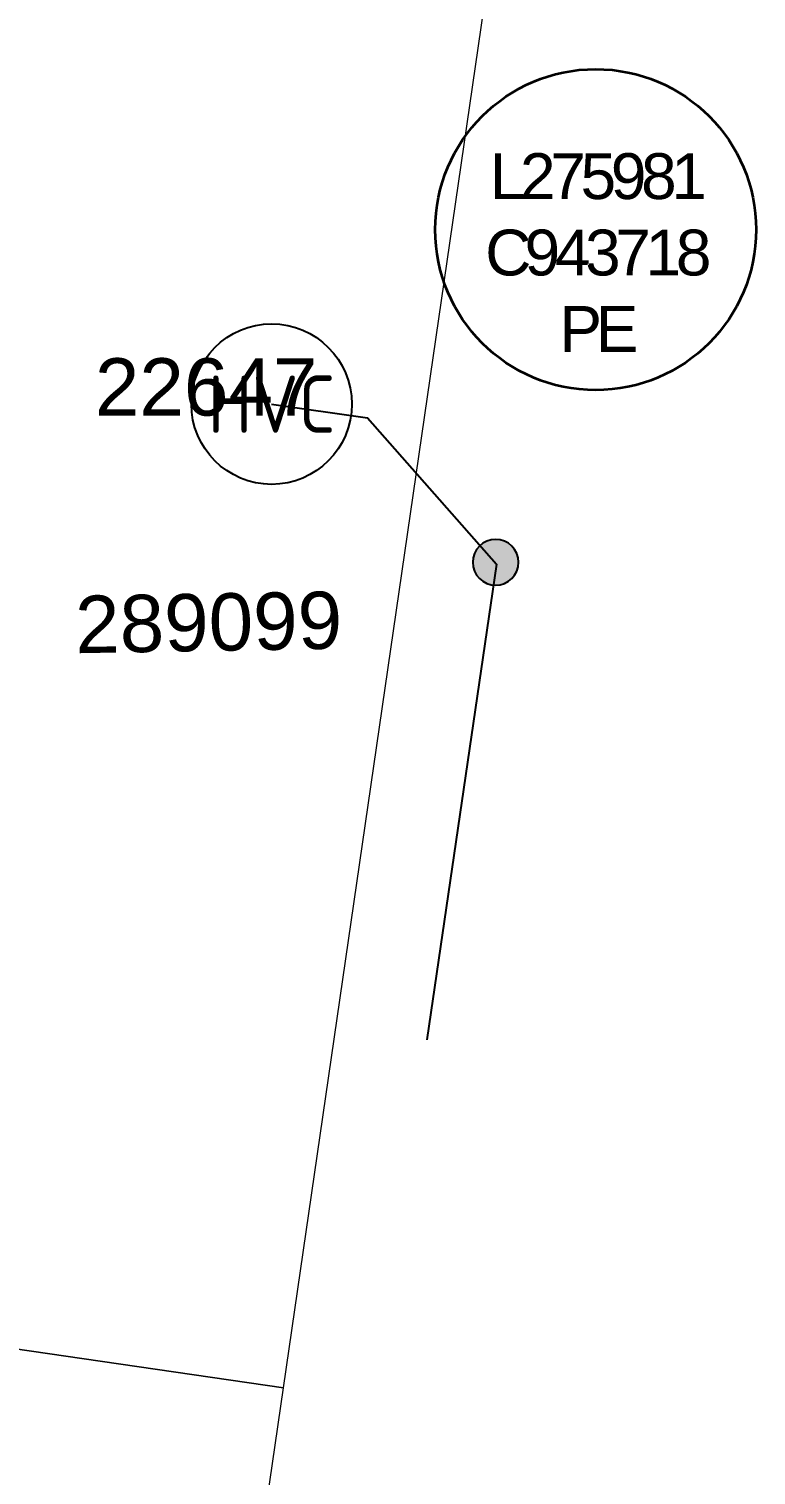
# Model space of a CAD drawing. Header units: metres. Extents: x 307635 to 308805, y 6256169 to 6257356.
# Drawn here: x 308078.3 to 308110, y 6256682.7 to 6256745.8 of the extents above; entities that cross this region are included whole.
import ezdxf
from ezdxf.enums import TextEntityAlignment as Align

# ---------------------------------------------------------------- set-up
doc = ezdxf.new("R2010")
doc.units = ezdxf.units.M
doc.layers.get('0').update_dxf_attribs({"color": 6})
doc.layers.add('_User_LV_Exist', color=5, linetype='Continuous', lineweight=35)
doc.layers.add('Cadastre Land Parcels_SP_EXT', color=118, linetype='Continuous', lineweight=15)
for name, color, linetype in [('OH_Details_SP_MISC', 7, 'Continuous'), ('Sub_SP_EXT', 7, 'Continuous'), ('SupportsOH_SP_TR_HV_LV_SL_EXT', 7, 'Continuous')]:
    doc.layers.add(name, color=color, linetype=linetype)
doc.styles.add('iecISOCP', font='isocp.shx')
doc.styles.add('POLE_LABEL', font='arial.ttf', dxfattribs={"height": 2})
doc.styles.get("Standard").update_dxf_attribs({"font": 'arial.ttf'})

# ---------------------------------------------------------------- blocks, each defined once
blk = doc.blocks.new('HV_CUSTOMER_EXT')
at = {"ltscale": 10}
blk.add_wipeout([(0, 3.6), (-0.044, 3.6), (-0.088, 3.599), (-0.133, 3.598), (-0.177, 3.596), (-0.221, 3.593), (-0.265, 3.59), (-0.309, 3.587), (-0.353, 3.583), (-0.397, 3.578), (-0.441, 3.573), (-0.484, 3.567), (-0.528, 3.561), (-0.572, 3.554), (-0.615, 3.547), (-0.659, 3.539), (-0.702, 3.531), (-0.746, 3.522), (-0.789, 3.513), (-0.832, 3.503), (-0.875, 3.492), (-0.918, 3.481), (-0.96, 3.47), (-1.003, 3.458), (-1.045, 3.445), (-1.087, 3.432), (-1.129, 3.418), (-1.171, 3.404), (-1.213, 3.39), (-1.254, 3.374), (-1.296, 3.359), (-1.337, 3.343), (-1.378, 3.326), (-1.418, 3.309), (-1.459, 3.291), (-1.499, 3.273), (-1.539, 3.254), (-1.579, 3.235), (-1.619, 3.216), (-1.658, 3.196), (-1.697, 3.175), (-1.736, 3.154), (-1.774, 3.132), (-1.813, 3.11), (-1.851, 3.088), (-1.889, 3.065), (-1.926, 3.041), (-1.963, 3.018), (-2, 2.993), (-2.037, 2.969), (-2.073, 2.943), (-2.109, 2.918), (-2.145, 2.892), (-2.18, 2.865), (-2.215, 2.838), (-2.249, 2.811), (-2.284, 2.783), (-2.318, 2.755), (-2.351, 2.726), (-2.385, 2.697), (-2.418, 2.667), (-2.45, 2.638), (-2.482, 2.607), (-2.514, 2.577), (-2.546, 2.546), (-2.577, 2.514), (-2.607, 2.482), (-2.638, 2.45), (-2.667, 2.418), (-2.697, 2.385), (-2.726, 2.351), (-2.755, 2.318), (-2.783, 2.284), (-2.811, 2.249), (-2.838, 2.215), (-2.865, 2.18), (-2.892, 2.145), (-2.918, 2.109), (-2.943, 2.073), (-2.969, 2.037), (-2.993, 2), (-3.018, 1.963), (-3.041, 1.926), (-3.065, 1.889), (-3.088, 1.851), (-3.11, 1.813), (-3.132, 1.774), (-3.154, 1.736), (-3.175, 1.697), (-3.196, 1.658), (-3.216, 1.619), (-3.235, 1.579), (-3.254, 1.539), (-3.273, 1.499), (-3.291, 1.459), (-3.309, 1.418), (-3.326, 1.378), (-3.343, 1.337), (-3.359, 1.296), (-3.374, 1.254), (-3.39, 1.213), (-3.404, 1.171), (-3.418, 1.129), (-3.432, 1.087), (-3.445, 1.045), (-3.458, 1.003), (-3.47, 0.96), (-3.481, 0.918), (-3.492, 0.875), (-3.503, 0.832), (-3.513, 0.789), (-3.522, 0.746), (-3.531, 0.702), (-3.539, 0.659), (-3.547, 0.615), (-3.554, 0.572), (-3.561, 0.528), (-3.567, 0.484), (-3.573, 0.441), (-3.578, 0.397), (-3.583, 0.353), (-3.587, 0.309), (-3.59, 0.265), (-3.593, 0.221), (-3.596, 0.177), (-3.598, 0.133), (-3.599, 0.088), (-3.6, 0.044), (-3.6, 0), (-3.6, -0.044), (-3.599, -0.088), (-3.598, -0.133), (-3.596, -0.177), (-3.593, -0.221), (-3.59, -0.265), (-3.587, -0.309), (-3.583, -0.353), (-3.578, -0.397), (-3.573, -0.441), (-3.567, -0.484), (-3.561, -0.528), (-3.554, -0.572), (-3.547, -0.615), (-3.539, -0.659), (-3.531, -0.702), (-3.522, -0.746), (-3.513, -0.789), (-3.503, -0.832), (-3.492, -0.875), (-3.481, -0.918), (-3.47, -0.96), (-3.458, -1.003), (-3.445, -1.045), (-3.432, -1.087), (-3.418, -1.129), (-3.404, -1.171), (-3.39, -1.213), (-3.374, -1.254), (-3.359, -1.296), (-3.343, -1.337), (-3.326, -1.378), (-3.309, -1.418), (-3.291, -1.459), (-3.273, -1.499), (-3.254, -1.539), (-3.235, -1.579), (-3.216, -1.619), (-3.196, -1.658), (-3.175, -1.697), (-3.154, -1.736), (-3.132, -1.774), (-3.11, -1.813), (-3.088, -1.851), (-3.065, -1.889), (-3.041, -1.926), (-3.018, -1.963), (-2.993, -2), (-2.969, -2.037), (-2.943, -2.073), (-2.918, -2.109), (-2.892, -2.145), (-2.865, -2.18), (-2.838, -2.215), (-2.811, -2.249), (-2.783, -2.284), (-2.755, -2.318), (-2.726, -2.351), (-2.697, -2.385), (-2.667, -2.418), (-2.638, -2.45), (-2.607, -2.482), (-2.577, -2.514), (-2.546, -2.546), (-2.514, -2.577), (-2.482, -2.607), (-2.45, -2.638), (-2.418, -2.667), (-2.385, -2.697), (-2.351, -2.726), (-2.318, -2.755), (-2.284, -2.783), (-2.249, -2.811), (-2.215, -2.838), (-2.18, -2.865), (-2.145, -2.892), (-2.109, -2.918), (-2.073, -2.943), (-2.037, -2.969), (-2, -2.993), (-1.963, -3.018), (-1.926, -3.041), (-1.889, -3.065), (-1.851, -3.088), (-1.813, -3.11), (-1.774, -3.132), (-1.736, -3.154), (-1.697, -3.175), (-1.658, -3.196), (-1.619, -3.216), (-1.579, -3.235), (-1.539, -3.254), (-1.499, -3.273), (-1.459, -3.291), (-1.418, -3.309), (-1.378, -3.326), (-1.337, -3.343), (-1.296, -3.359), (-1.254, -3.374), (-1.213, -3.39), (-1.171, -3.404), (-1.129, -3.418), (-1.087, -3.432), (-1.045, -3.445), (-1.003, -3.458), (-0.96, -3.47), (-0.918, -3.481), (-0.875, -3.492), (-0.832, -3.503), (-0.789, -3.513), (-0.746, -3.522), (-0.702, -3.531), (-0.659, -3.539), (-0.615, -3.547), (-0.572, -3.554), (-0.528, -3.561), (-0.484, -3.567), (-0.441, -3.573), (-0.397, -3.578), (-0.353, -3.583), (-0.309, -3.587), (-0.265, -3.59), (-0.221, -3.593), (-0.177, -3.596), (-0.133, -3.598), (-0.088, -3.599), (-0.044, -3.6), (0, -3.6), (0.044, -3.6), (0.088, -3.599), (0.133, -3.598), (0.177, -3.596), (0.221, -3.593), (0.265, -3.59), (0.309, -3.587), (0.353, -3.583), (0.397, -3.578), (0.441, -3.573), (0.484, -3.567), (0.528, -3.561), (0.572, -3.554), (0.615, -3.547), (0.659, -3.539), (0.702, -3.531), (0.746, -3.522), (0.789, -3.513), (0.832, -3.503), (0.875, -3.492), (0.918, -3.481), (0.96, -3.47), (1.003, -3.458), (1.045, -3.445), (1.087, -3.432), (1.129, -3.418), (1.171, -3.404), (1.213, -3.39), (1.254, -3.374), (1.296, -3.359), (1.337, -3.343), (1.378, -3.326), (1.418, -3.309), (1.459, -3.291), (1.499, -3.273), (1.539, -3.254), (1.579, -3.235), (1.619, -3.216), (1.658, -3.196), (1.697, -3.175), (1.736, -3.154), (1.774, -3.132), (1.813, -3.11), (1.851, -3.088), (1.889, -3.065), (1.926, -3.041), (1.963, -3.018), (2, -2.993), (2.037, -2.969), (2.073, -2.943), (2.109, -2.918), (2.145, -2.892), (2.18, -2.865), (2.215, -2.838), (2.249, -2.811), (2.284, -2.783), (2.318, -2.755), (2.351, -2.726), (2.385, -2.697), (2.418, -2.667), (2.45, -2.638), (2.482, -2.607), (2.514, -2.577), (2.546, -2.546), (2.577, -2.514), (2.607, -2.482), (2.638, -2.45), (2.667, -2.418), (2.697, -2.385), (2.726, -2.351), (2.755, -2.318), (2.783, -2.284), (2.811, -2.249), (2.838, -2.215), (2.865, -2.18), (2.892, -2.145), (2.918, -2.109), (2.943, -2.073), (2.969, -2.037), (2.993, -2), (3.018, -1.963), (3.041, -1.926), (3.065, -1.889), (3.088, -1.851), (3.11, -1.813), (3.132, -1.774), (3.154, -1.736), (3.175, -1.697), (3.196, -1.658), (3.216, -1.619), (3.235, -1.579), (3.254, -1.539), (3.273, -1.499), (3.291, -1.459), (3.309, -1.418), (3.326, -1.378), (3.343, -1.337), (3.359, -1.296), (3.374, -1.254), (3.39, -1.213), (3.404, -1.171), (3.418, -1.129), (3.432, -1.087), (3.445, -1.045), (3.458, -1.003), (3.47, -0.96), (3.481, -0.918), (3.492, -0.875), (3.503, -0.832), (3.513, -0.789), (3.522, -0.746), (3.531, -0.702), (3.539, -0.659), (3.547, -0.615), (3.554, -0.572), (3.561, -0.528), (3.567, -0.484), (3.573, -0.441), (3.578, -0.397), (3.583, -0.353), (3.587, -0.309), (3.59, -0.265), (3.593, -0.221), (3.596, -0.177), (3.598, -0.133), (3.599, -0.088), (3.6, -0.044), (3.6, 0), (3.6, 0.044), (3.599, 0.088), (3.598, 0.133), (3.596, 0.177), (3.593, 0.221), (3.59, 0.265), (3.587, 0.309), (3.583, 0.353), (3.578, 0.397), (3.573, 0.441), (3.567, 0.484), (3.561, 0.528), (3.554, 0.572), (3.547, 0.615), (3.539, 0.659), (3.531, 0.702), (3.522, 0.746), (3.513, 0.789), (3.503, 0.832), (3.492, 0.875), (3.481, 0.918), (3.47, 0.96), (3.458, 1.003), (3.445, 1.045), (3.432, 1.087), (3.418, 1.129), (3.404, 1.171), (3.39, 1.213), (3.374, 1.254), (3.359, 1.296), (3.343, 1.337), (3.326, 1.378), (3.309, 1.418), (3.291, 1.459), (3.273, 1.499), (3.254, 1.539), (3.235, 1.579), (3.216, 1.619), (3.196, 1.658), (3.175, 1.697), (3.154, 1.736), (3.132, 1.774), (3.11, 1.813), (3.088, 1.851), (3.065, 1.889), (3.041, 1.926), (3.018, 1.963), (2.993, 2), (2.969, 2.037), (2.943, 2.073), (2.918, 2.109), (2.892, 2.145), (2.865, 2.18), (2.838, 2.215), (2.811, 2.249), (2.783, 2.284), (2.755, 2.318), (2.726, 2.351), (2.697, 2.385), (2.667, 2.418), (2.638, 2.45), (2.607, 2.482), (2.577, 2.514), (2.546, 2.546), (2.514, 2.577), (2.482, 2.607), (2.45, 2.638), (2.418, 2.667), (2.385, 2.697), (2.351, 2.726), (2.318, 2.755), (2.284, 2.783), (2.249, 2.811), (2.215, 2.838), (2.18, 2.865), (2.145, 2.892), (2.109, 2.918), (2.073, 2.943), (2.037, 2.969), (2, 2.993), (1.963, 3.018), (1.926, 3.041), (1.889, 3.065), (1.851, 3.088), (1.813, 3.11), (1.774, 3.132), (1.736, 3.154), (1.697, 3.175), (1.658, 3.196), (1.619, 3.216), (1.579, 3.235), (1.539, 3.254), (1.499, 3.273), (1.459, 3.291), (1.418, 3.309), (1.378, 3.326), (1.337, 3.343), (1.296, 3.359), (1.254, 3.374), (1.213, 3.39), (1.171, 3.404), (1.129, 3.418), (1.087, 3.432), (1.045, 3.445), (1.003, 3.458), (0.96, 3.47), (0.918, 3.481), (0.875, 3.492), (0.832, 3.503), (0.789, 3.513), (0.746, 3.522), (0.702, 3.531), (0.659, 3.539), (0.615, 3.547), (0.572, 3.554), (0.528, 3.561), (0.484, 3.567), (0.441, 3.573), (0.397, 3.578), (0.353, 3.583), (0.309, 3.587), (0.265, 3.59), (0.221, 3.593), (0.177, 3.596), (0.133, 3.598), (0.088, 3.599), (0.044, 3.6)], dxfattribs=at)
blk.add_circle((0, 0), 3.5, dxfattribs=at)
at = {"insert": (0, 0), "char_height": 2.5, "width": 3.6298, "attachment_point": 5, "style": 'iecISOCP'}
blk.add_mtext('HVC', dxfattribs=at)
at = {"flags": 8}
blk.add_attdef('ASSET_NUM', text='', height=2.5, dxfattribs=at).set_placement((0, 5.75), align=Align.MIDDLE_CENTER)
blk = doc.blocks.new('POLE_EXT')
blk.add_hatch(color=256).paths.add_polyline_path([(-1, 0, 1), (1, 0, 1)])
blk.add_lwpolyline([(-1, 0, 1), (1, 0, 1)], format="xyb", close=True)
at = {"flags": 8}
blk.add_attdef('pNumber', text='', height=2, dxfattribs=at).set_placement((2.5, 2.5), align=Align.MIDDLE_CENTER)
at = {"style": 'POLE_LABEL', "flags": 9}
for tag, p in [('STRUCTURE_PLANT_NUMBER', (1.355, 0.028)), ('STREET_CODE', (1.355, -0.2))]:
    blk.add_attdef(tag, text='', height=0.2, dxfattribs=at).set_placement(p, align=Align.MIDDLE_LEFT)
at = {"flags": 9}
for tag, p in [('OWNED_BY', (1.355, -0.4)), ('PARENT', (1.355, -0.6)), ('SPECIAL_USE', (1.355, -0.8)), ('STATE', (1.355, -1)), ('USAGE', (1.355, -1.2)), ('cLV', (1.355, -1.4)), ('hDepth', (1.355, -1.6)), ('hDia', (1.355, -1.8)), ('cHV', (1.355, -2)), ('LBRACKET', (1.355, -2.2)), ('LExisting', (1.355, -2.4)), ('LANTNUMBER', (1.355, -2.6)), ('LOther', (1.355, -2.8)), ('LRemove', (1.355, -3)), ('LEGEND', (1.355, -3.2)), ('cLinedev', (1.355, -3.4)), ('pExisting', (1.355, -3.8)), ('LOCATION', (1.355, -3.6)), ('pFooting', (1.355, -4.4)), ('PFNUMBER', (1.355, -4)), ('NEWPFNUMBER', (1.355, -4.2)), ('pNew', (1.355, -4.6)), ('pRelocate', (1.355, -5)), ('pRemove', (1.355, -5.2)), ('pReplace', (1.355, -5.4)), ('pStay', (1.355, -5.6)), ('cspan', (1.355, -6)), ('STREETNAME', (1.355, -6.2)), ('SUBURB', (1.355, -6.4)), ('pType', (1.355, -5.8)), ('OPERATED_BY', (1.355, -7.014)), ('NOTES', (1.355, -6.6)), ('MAINTAINED_BY', (1.355, -6.814))]:
    blk.add_attdef(tag, text='', height=0.2, dxfattribs=at).set_placement(p, align=Align.MIDDLE_LEFT)
at = {"flags": 1}
blk.add_attdef('Z', (1.355, -7.328), '', height=0.2, dxfattribs=at)

msp = doc.modelspace()

# ---------------------------------------------------------------- linework, layer by layer
at = {"layer": '_User_LV_Exist'}
msp.add_circle((308103.027, 6256737.078), 7, dxfattribs=at)
at = {"layer": 'Cadastre Land Parcels_SP_EXT', "linetype": 'Continuous'}
msp.add_lwpolyline([(308056.782, 6256462.31), (308089.409, 6256686.553), (308022.907, 6256696.222)], dxfattribs=at)

# ---------------------------------------------------------------- block references
at = {"layer": 'Sub_SP_EXT'}
ref = msp.add_blockref('HV_CUSTOMER_EXT', (308088.886, 6256729.466), dxfattribs=at)
ref.add_attrib('ASSET_NUM', '22647', dxfattribs={"layer": '0', "height": 2.5}).set_placement((308090.886, 6256730.216), align=Align.MIDDLE_RIGHT)
at = {"layer": 'SupportsOH_SP_TR_HV_LV_SL_EXT'}
ref = msp.add_blockref('POLE_EXT', (308098.663, 6256722.565), dxfattribs=at)
ref.add_attrib('ASSET_NUM', '289099', dxfattribs={"layer": '0', "height": 2.5, "rotation": 1, "style": 'POLE_LABEL'}).set_placement((308092, 6256718.051), align=Align.BOTTOM_RIGHT)

# ---------------------------------------------------------------- texts
at = {"layer": '_User_LV_Exist', "insert": (308103.027, 6256736.078), "char_height": 2, "attachment_point": 5}
msp.add_mtext('{\\T0.8;L275981\\PC943718\\PPE}', dxfattribs=at)

# ---------------------------------------------------------------- next in the draw order: linework, layer by layer
at = {"layer": 'Cadastre Land Parcels_SP_EXT', "linetype": 'Continuous'}
msp.add_lwpolyline([(308089.409, 6256686.553), (308106.777, 6256806.045), (308040.257, 6256815.692), (308022.907, 6256696.222), (308089.409, 6256686.553)], close=True, dxfattribs=at)
at = {"layer": 'OH_Details_SP_MISC', "color": 7, "linetype": 'Continuous', "flags": 128}
msp.add_lwpolyline([(308088.886, 6256729.466), (308093.077, 6256728.873), (308098.694, 6256722.487), (308095.661, 6256701.737)], dxfattribs=at)

doc.saveas('drawing.dxf')
